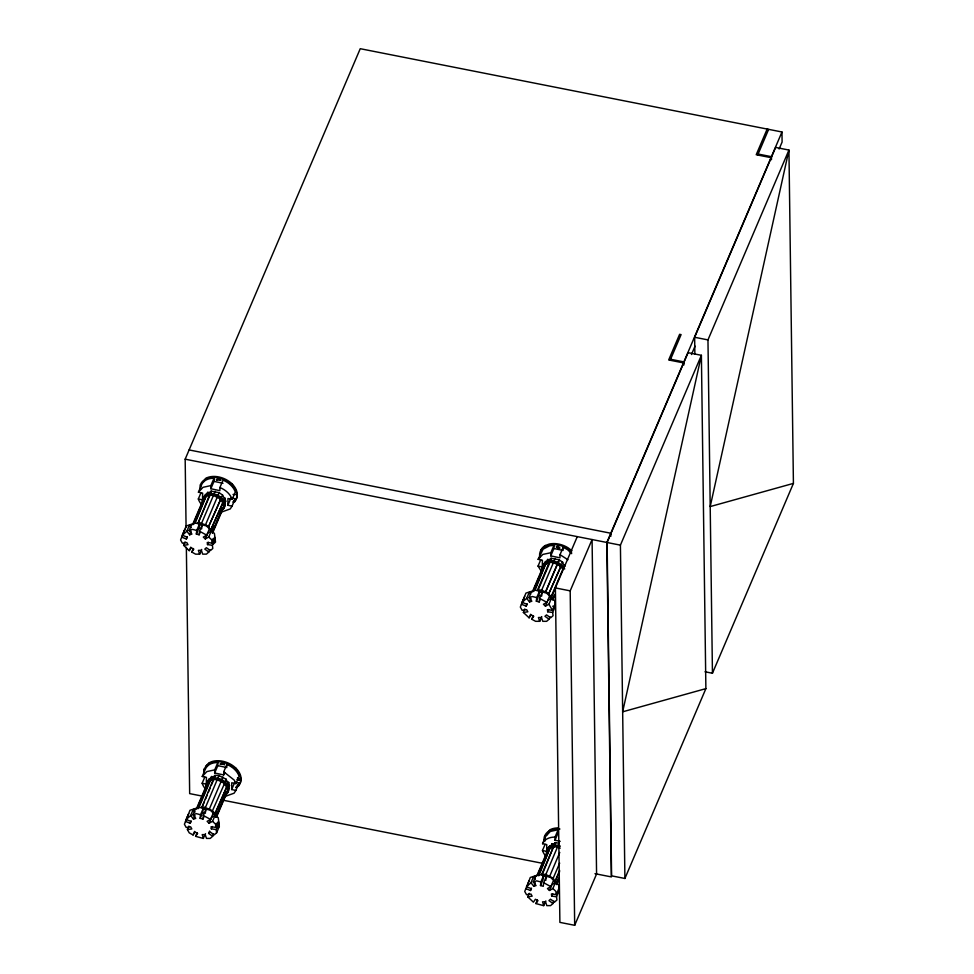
<?xml version="1.0" encoding="UTF-8"?>
<svg xmlns="http://www.w3.org/2000/svg" width="974" height="974" viewBox="0 0 974 974"><rect width="100%" height="100%" fill="white"/><g stroke="black" fill="none" stroke-linecap="round" stroke-linejoin="round"><path stroke-width="1.46" d="M232.396 498.189L235.184 498.785L232.043 506.151L227.855 505.262L227.94 498.493L232.129 499.382L235.27 492.016A18.202 12.577 23.1 0 0 223.058 480.145L219.917 487.511L219.881 490.653L210.847 488.729L210.883 485.588L214.024 478.222A18.202 12.577 23.1 0 0 201.569 484.845L198.428 492.211L202.616 493.1L202.519 499.869L198.331 498.98L200.948 492.844M210.847 488.729L213.988 481.363L214.024 478.222M224.75 772.467L223.703 774.927L214.67 773.003L214.706 769.874L217.847 762.508A18.202 12.577 23.1 0 0 205.392 769.131L202.251 776.497L206.439 777.386L206.342 784.155L202.154 783.254L204.771 777.118M214.67 773.003L217.811 765.637L217.847 762.508M223.703 774.927L223.74 771.785L226.881 764.42A18.202 12.577 23.1 0 1 239.093 776.29L235.952 783.656L231.763 782.767L231.678 789.537L235.866 790.425L239.007 783.059L236.219 782.463M226.857 766.514L226.881 764.42M571.701 553.646L567.416 549.531L563.155 547.315L560.013 554.681L559.965 557.822L550.773 555.874L550.821 552.733L553.962 545.367L549.665 545.769L543.102 549.178L538.135 559.319L542.396 560.22L542.311 566.99L538.05 566.089L540.667 559.94M550.773 555.874L553.914 548.508L553.962 545.367M560.16 841.329L554.997 840.221L555.034 837.092L558.175 829.726L550.31 831.443L545.72 836.349L542.579 843.715L546.767 844.604L546.67 851.373L542.481 850.485L545.099 844.348M558.175 829.726L558.139 832.867L554.997 840.221M563.118 549.409L563.155 547.315M200.303 487.183L200.461 484.687A19.285 13.332 23.1 0 1 225.286 480.34A19.285 13.332 23.1 0 1 234.49 501.951L236.706 497.97A19.285 13.332 23.1 0 0 227.879 480.596A19.285 13.332 23.1 0 0 205.587 478.392L203.322 482.167M204.126 771.457L204.284 768.961L206.086 765.966L209.41 762.679A19.285 13.332 23.1 0 1 231.702 764.87A19.285 13.332 23.1 0 1 240.529 782.244L238.313 786.225L236.073 787.479M544.612 836.179L544.904 841.171M200.133 532.437L199.134 534.799L196.346 534.056L196.724 530.477L199.244 524.584L202.032 525.327L201.642 528.906L198.854 528.164L199.244 524.584M199.134 534.799L199.512 531.22L202.032 525.327M203.956 816.711L202.957 819.073L200.169 818.343L200.547 814.751L203.067 808.858L205.843 809.601L205.587 811.987M200.169 818.343L202.677 812.45L203.067 808.858M202.957 819.073L203.335 815.494L205.843 809.601M546.171 876.819L543.662 882.712L543.285 886.291L540.497 885.561L540.874 881.981L543.395 876.089L546.171 876.819L545.793 880.399M543.395 876.089L543.005 879.668L540.497 885.561M540.18 599.607L539.182 601.956L536.345 601.214L536.735 597.634L539.255 591.742L542.08 592.484L541.69 596.064L538.853 595.321L539.255 591.742M539.182 601.956L539.572 598.377L542.08 592.484M213.659 494.926L201.496 523.452L205.502 524.84L219.138 492.686L222.559 495.072L208.473 526.91L210.786 529.917L223.107 502.194L210.786 529.917M205.502 524.84L209.057 526.739M198.014 523.282L211.127 491.103L219.138 492.686M217.677 496.314L221.22 498.213M201.837 807.568L214.95 775.377L218.955 775.572L205.319 807.726L209.325 809.114L221.5 780.588M209.325 809.114L212.88 811.013L215.181 814.021L226.93 786.468L214.609 814.191M217.482 779.2L213.61 778.518M218.955 775.572L226.382 779.346L212.892 809.808M559.77 852.433L549.653 876.344L545.769 874.457L541.775 874.275L555.277 842.595L559.149 843.277M549.653 876.344L553.208 878.231L559.673 863.086M561.353 565.395L557.883 562.996L545.574 592.009L541.629 590.122L537.563 589.915L551.065 558.248L559.222 559.855L562.704 562.254L548.606 594.091L551.528 596.928L577.278 536.625M545.574 592.009L559.222 559.855M181.639 537.124L186.363 539.012L187.069 537.124L182.333 535.237L184.853 529.345L180.58 539.973L182.394 543.2L186.801 542.53L188.006 544.673L183.599 545.343L185.109 541.812M183.307 533.594L186.119 526.009L195.25 522.989L206.439 525.948L214.438 533.496L215.51 542.104L213.391 543.991M187.97 815.506L184.403 824.248L186.217 827.486L190.624 826.804L191.829 828.947L187.422 829.617L189.236 832.855L193.071 834.949L195.092 832.027L197.637 833.415L195.604 836.337L203.201 838.431L205.514 833.72M187.13 817.868L189.942 810.283L199.073 807.263L210.262 810.222L218.261 817.77L219.333 826.378L216.618 832.77L214.219 834.888L210.201 831.979L208.619 833.379L212.649 836.289L210.25 838.407L206.5 838.419L205.197 834.608L202.202 834.621L203.505 838.431M185.462 821.399L190.186 823.286L190.892 821.399L186.156 819.511L188.676 813.619M529.004 880.837L524.73 891.466L526.544 894.704L530.952 894.022L532.157 896.165L527.75 896.835L529.259 893.304M527.458 885.086L530.27 877.501L539.401 874.482L550.59 877.44L558.589 884.989L559.125 889.299M525.79 888.617L530.513 890.516L531.22 888.629L526.484 886.73L530.976 882.748L533.484 876.856L535.761 876.113L533.253 882.006L536.09 885.573L533.813 886.328L530.976 882.748M523.89 598.34L520.311 607.07L522.149 610.308L526.642 609.651L527.859 611.794L523.367 612.451L524.876 608.92M523.026 600.69L525.887 593.117L535.189 590.134L546.56 593.129L554.705 600.702L555.253 605.012M521.382 604.233L526.191 606.132L526.91 604.257L522.088 602.346L524.609 596.453M186.083 527.579L185.17 459.18L360.246 48.7L781.964 131.989L782.098 142.034L779.115 149.022M186.825 531.256L189.333 525.363L191.61 524.609L189.102 530.501L191.939 534.069L189.662 534.823L186.825 531.256L182.333 535.237M186.363 539.012L187.373 536.662M192.596 524.548L205.526 494.256L206.208 494.488L205.319 496.582M193.022 524.657L203.006 501.233M195.64 519.276L197.393 515.136M198.574 512.385L200.34 508.258M201.508 505.506L203.274 501.367M194.252 523.817L206.001 496.265L209.763 495.742L209.373 495.23L213.367 495.413L220.806 499.187L209.069 525.534M206.415 495.279L207.754 492.138L195.226 522.953M189.662 534.823L191.172 531.293M198.599 521.906L209.763 495.742M210.189 494.755L211.127 491.103M183.599 545.343L189.248 550.675L190.758 547.144M196.346 534.056L198.854 528.164M213.793 494.439L215.132 491.298M201.691 549.433L199.682 554.157L195.616 554.169L191.781 552.063L193.29 548.532M206.719 535.164L209.227 529.272L211.224 531.147L208.716 537.039L205.283 538.951L203.298 537.076L206.719 535.164L199.512 531.22M205.283 538.951L207.803 533.07L211.224 531.147M222.949 501.391L224.872 498.079L225.7 501.245L212.198 532.924M224.872 498.079L223.521 501.22L224.361 504.386M212.685 529.929L214.45 525.79M220.319 512.02L222.084 507.892M213.099 530.039L222.498 508.002L223.192 508.233L212.612 533.022M207.523 544.612L207.255 542.469L212.125 543.115L214.633 537.222L214.901 539.365L212.381 545.257L207.523 544.612L208.533 542.25M227.855 505.262L230.996 497.897M199.682 554.157L198.379 550.347L201.375 550.334L202.677 554.145L206.427 554.133L208.826 552.014L209.824 549.653M190.648 815.53L193.156 809.638L195.433 808.883L192.925 814.775L195.762 818.355L193.485 819.097L190.648 815.53L186.156 819.511M187.422 829.617L188.932 826.086M190.186 823.286L191.196 820.936M196.419 808.822L209.349 778.53L210.031 778.762L208.692 781.903M196.845 808.931L206.829 785.519M198.866 804.926L204.163 792.532M205.331 789.78L207.097 785.641M198.075 808.091L211.577 776.412L211.078 779.03M193.485 819.097L194.995 815.567M198.465 808.603L210.627 780.077M202.422 806.18L204.187 802.052M205.368 799.301L207.121 795.161M208.302 792.41L210.067 788.283M211.236 785.531L213.002 781.391M214.012 779.03L214.95 775.377M193.071 834.949L194.581 831.419M195.604 836.337L197.113 832.807M222.961 776.96L221.622 780.101L223.91 781.696M226.382 779.346L225.043 782.487M210.542 819.438L213.05 813.546L215.047 815.421L212.539 821.313L209.106 823.237L207.121 821.35L210.542 819.438L203.335 815.494M209.106 823.237L211.626 817.344L215.047 815.421M226.772 785.665L228.695 782.353L229.523 785.531L216.021 817.198L215.181 814.021M228.695 782.353L227.344 785.494L228.184 788.672M215.924 815.579L217.092 812.827M218.858 808.688L220.027 805.936M221.792 801.809L222.973 799.057M208.619 833.379L209.617 831.029M215.753 817.064L226.321 792.276L227.015 792.507L216.435 817.296M211.346 828.886L211.078 826.743L215.948 827.389L218.456 821.496L218.724 823.639L216.204 829.531L211.346 828.886L212.356 826.524M227.429 791.533L228.768 788.392L228.086 788.149M231.678 789.537L234.819 782.171M212.649 836.289L213.647 833.927M526.654 598.377L529.174 592.484L531.487 591.742L528.967 597.634L531.853 601.214L529.539 601.956L526.654 598.377L522.088 602.346M526.191 606.132L527.202 603.783M532.437 591.668L545.367 561.377L546.061 561.621L544.722 564.762M532.839 591.778L542.835 568.353M534.896 587.772L536.077 585.021M537.843 580.894L540.193 575.378M541.361 572.627L543.127 568.499M529.539 601.956L531.049 598.426M534.129 590.938L545.878 563.398L535.116 590.086M546.694 562.935L548.033 559.794L551.467 558.759L551.065 558.248M538.549 589.051L549.117 564.263M550.127 561.901L551.467 558.759M523.367 612.451L529.113 617.808L530.623 614.265M536.345 601.214L538.853 595.321M541.495 590.609L553.658 562.083M553.792 561.596L555.131 558.455M541.739 616.603L539.73 621.315L535.603 621.315L531.707 619.208L533.204 615.665M558.199 562.436L559.088 560.342M548.606 594.091L560.939 566.369L553.378 562.57L549.312 562.375L549.713 562.887L546.28 563.909M545.44 606.145L549.409 596.465L551.442 598.353L548.922 604.233L545.44 606.145L543.419 604.257L546.901 602.358L539.572 598.377M550.943 597.111L563.118 568.585M563.556 567.538L564.457 565.444L565.237 565.991M552.684 598.596L554.437 594.469M547.717 611.806L547.437 609.663L552.392 610.321L554.9 604.428L555.18 606.571L552.66 612.463L547.717 611.806L548.715 609.444M552.794 600.215L555.143 594.712M539.73 621.315L538.403 617.504L541.459 617.516L542.786 621.315L546.609 621.327L549.032 619.208L550.042 616.859M570.192 590.853L592.082 539.547L596.575 873.995L574.684 925.3L559.892 922.378L555.399 587.931L570.192 590.853L574.684 925.3M767.159 129.067L756.214 154.732L771.018 157.654M670.161 360.258L681.094 334.606L679.621 334.313L668.675 359.966L683.468 362.888M757.699 155.024L768.644 129.359M594.98 873.678L611.368 876.917L606.875 542.469L781.964 131.989M607.106 542.518L688.082 352.673L701.39 355.303L705.882 688.63L624.906 878.475L611.587 875.845L607.106 542.518L620.414 545.148L624.906 878.475M694.864 353.976L694.645 337.272L775.621 147.427L788.94 150.057L793.42 483.396L712.444 673.241L705.042 671.78M691.455 354.536L695.034 346.147M620.414 545.148L701.39 355.303L622.654 711.811L705.882 688.63M712.444 673.241L707.964 339.902L788.94 150.057L710.204 506.577L793.42 483.396M530.513 890.516L531.524 888.154M536.747 876.04L549.677 845.749L550.359 845.992M537.758 874.774L547.157 852.737M538.61 873.52L540.375 869.392M533.813 886.328L535.323 882.785M538.403 875.309L550.152 847.757L538.792 875.821M550.566 846.783L551.905 843.642L551.406 846.248M560.062 848.33L557.518 846.917L553.524 846.723L542.165 874.786L541.775 874.275M554.34 846.26L555.277 842.595M545.647 874.944L559.283 842.79M545.842 900.938L543.529 905.65L535.931 903.568L537.441 900.025M550.87 886.657L553.378 880.764L555.375 882.651L552.867 888.531L549.433 890.455L547.449 888.568L550.87 886.657L543.662 882.712M549.433 890.455L551.954 884.562L555.375 882.651M553.208 878.231L554.937 881.421L559.636 870.403M559.283 877.525L556.349 884.416L555.509 881.239L559.624 871.596M556.665 882.907L558.431 878.779M551.674 896.104L551.406 893.962L556.264 894.607L558.784 888.714L559.052 890.857L556.531 896.75L551.674 896.104L552.684 893.742M556.763 884.526L559.113 879.011M543.833 905.65L542.53 901.839L545.525 901.839L546.828 905.637L550.578 905.625L552.976 903.507L553.975 901.157M207.145 766.441L209.41 762.679M546.718 834.913L549.738 829.897A19.285 13.332 23.1 0 1 557.98 827.924M232.043 506.151L230.266 508.927L220.915 512.287M235.866 790.425L234.089 793.201L224.738 796.562M189.248 550.675L191.269 547.753L193.814 549.141L191.781 552.063M535.931 903.568L537.965 900.633L535.42 899.245L533.399 902.168L527.75 896.835M529.113 617.808L531.183 614.886L533.764 616.286L531.707 619.208M207.304 781.793L209.349 779.334M547.632 849.011L549.677 846.552M232.944 502.207L236.706 497.97M240.529 782.244L235.83 787.552L238.313 786.225A19.285 13.332 23.1 0 0 231.288 765.856A19.285 13.332 23.1 0 0 206.086 765.966M559.052 549.019L559.989 547.997L556.41 546.925L559.551 545.014L556.41 546.925L559.052 549.019L558.577 545.83M198.428 492.211L203.018 487.317L210.883 485.588M202.251 776.497L206.841 771.591L214.706 769.874M538.135 559.319L542.81 554.425L550.821 552.733M539.888 557.737A19.017 13.137 23.1 0 1 541.994 548.788L545.367 545.513L549.226 544.064A19.906 13.758 23.1 0 1 568.049 547.778L571.969 550.76M204.187 497.397L205.672 495.985M203.761 498.371L206.001 496.265M221.695 509.646L223.192 508.233M208.01 781.672L210.238 779.565M225.518 793.92L227.015 792.507M548.338 848.89L549.823 847.49M550.152 847.757L547.912 849.876L548.593 850.107M544.016 564.518L546.292 562.412L547.632 559.271L548.033 559.794M545.878 563.398L543.602 565.504L544.296 565.736M217.214 828.265L219.333 826.378M218.127 478.38L216.435 479.78L217.446 480.036M541.994 548.788L548.812 545.05A19.906 13.758 23.1 0 1 567.623 548.764L571.604 552.453M547.948 600.252L551.442 598.353M221.268 764.31L220.258 764.054L222.924 763.117L224.568 764.7L223.387 762.873M189.102 530.501L192.523 529.369L196.724 530.477M192.925 814.775L196.346 813.643L200.547 814.751M533.253 882.006L536.674 880.861L540.874 881.981M528.967 597.634L532.461 596.514L536.735 597.634M208.156 492.661L211.528 491.614M222.559 495.072L224.288 498.25M211.979 776.935L215.351 775.888M552.307 844.154L555.679 843.119M550.541 848.281L553.914 847.234M562.704 562.254L562.108 562.424L564.457 565.444M563.276 569.388L560.354 566.551M233.03 494.451L235.55 494.548M197.625 522.77L201.618 522.965M201.448 807.044L205.441 807.239M553.938 845.736L557.944 845.931M549.726 561.389L552.441 561.523M220.258 764.054L224.385 764.541M212.466 539.036L214.901 539.365M216.289 823.31L218.724 823.639M552.696 606.242L555.18 606.571M758.113 154.038L771.432 156.668L771.481 159.699M694.645 337.272L707.964 339.902M670.575 359.272L683.894 361.902L683.931 364.933M189.102 449.939L610.82 533.241L610.856 536.272M185.17 459.18L606.875 542.469M203.079 796.269L189.662 793.615L186.351 547.351M222.449 800.092L542.822 863.378M553.914 548.508L563.106 550.456M213.988 481.363L223.022 483.287M217.811 765.637L226.845 767.561M236.95 779.419L239.714 780.077L240.164 778.689L237.717 779.87L239.714 780.077L237.473 777.776M202.677 812.45L205.465 813.18M544.588 564.238L545.294 564.47M225.018 501.013L225.7 501.245M224.263 503.875L224.945 504.106M223.253 505.141L223.947 505.372L223.107 502.194M228.841 785.288L229.523 785.531M208.266 782.889L207.584 782.658L209.824 780.539L213.586 780.016L213.196 779.504L217.19 779.699L224.629 783.461M560.013 554.681L567.915 559.758M545.708 591.522L549.19 593.921M549.032 619.208L544.941 616.286L546.548 614.886L550.639 617.808L553.074 615.702L552.66 612.463M208.826 552.014L204.796 549.105L206.378 547.705L210.408 550.602L212.795 548.484L212.381 545.257M552.976 903.507L548.946 900.609L550.529 899.197L554.547 902.107L556.945 899.988L556.531 896.75M223.74 771.785L234.259 780.137L235.952 783.656M208.716 537.039L211.711 539.876L212.125 543.115M552.867 888.531L555.862 891.368L556.264 894.607M212.539 821.313L215.534 824.15L215.948 827.389M562.948 567.769L555.74 562.704A12.017 8.303 23.1 0 0 547.205 562.181L543.309 564.64A11.481 7.938 23.1 0 0 542.141 568.658M541.641 571.811L538.05 566.089M529.174 592.484L530.611 594.274M533.484 876.856L535.383 879.242M189.333 525.363L191.233 527.738M193.156 809.638L195.056 812.024M220.221 499.37L222.535 502.377M225.81 779.517L228.111 782.524M224.044 783.644L226.358 786.651M219.564 478.599L220.745 480.426M231.739 483.567L234.296 488.011M235.562 767.841L238.119 772.285M548.922 604.233L552.392 610.321M551.528 596.928L552.1 599.047M226.93 786.468L227.77 789.646M216.204 829.531L216.618 832.77M200.461 484.687L200.522 489.009M203.736 773.186A19.285 13.332 23.1 0 1 204.284 768.961M206.573 784.837A11.651 8.048 23.1 0 1 221.342 779.407A11.651 8.048 23.1 0 1 226.09 793.871M206.147 785.823A11.651 8.048 23.1 0 1 220.928 780.393A11.651 8.048 23.1 0 1 225.676 794.857M239.007 783.059A18.202 12.577 23.1 0 1 237.23 785.835M205.587 789.025A18.202 12.577 23.1 0 1 202.154 783.254M540.582 550.797A19.066 13.173 23.1 0 1 545.367 545.513M542.567 567.684A11.457 7.914 23.1 0 1 543.736 563.666L547.619 561.207A12.029 8.303 23.1 0 1 558.966 563.009L563.374 566.783A11.481 7.938 23.1 0 1 564.677 569.023M202.75 500.563A11.651 8.048 23.1 0 1 216.106 494.548A11.651 8.048 23.1 0 1 223.898 508.111M202.324 501.537A11.651 8.048 23.1 0 1 215.692 495.535A11.651 8.048 23.1 0 1 223.472 509.098M235.184 498.785A18.202 12.577 23.1 0 1 233.407 501.561M201.764 504.751A18.202 12.577 23.1 0 1 198.331 498.98M219.917 487.511A18.202 12.577 23.1 0 1 232.141 499.382M546.475 853.041A11.651 8.048 23.1 0 1 559.843 847.027M544.064 840.416A19.285 13.332 23.1 0 1 559.928 829.02M547.096 849.912A11.651 8.048 23.1 0 1 560.257 846.053M545.915 856.243A18.202 12.577 23.1 0 1 542.481 850.485M542.579 843.715A18.202 12.577 23.1 0 1 555.034 837.092M219.101 478.843L216.435 479.78L220.562 480.267L219.101 478.843"/></g></svg>
